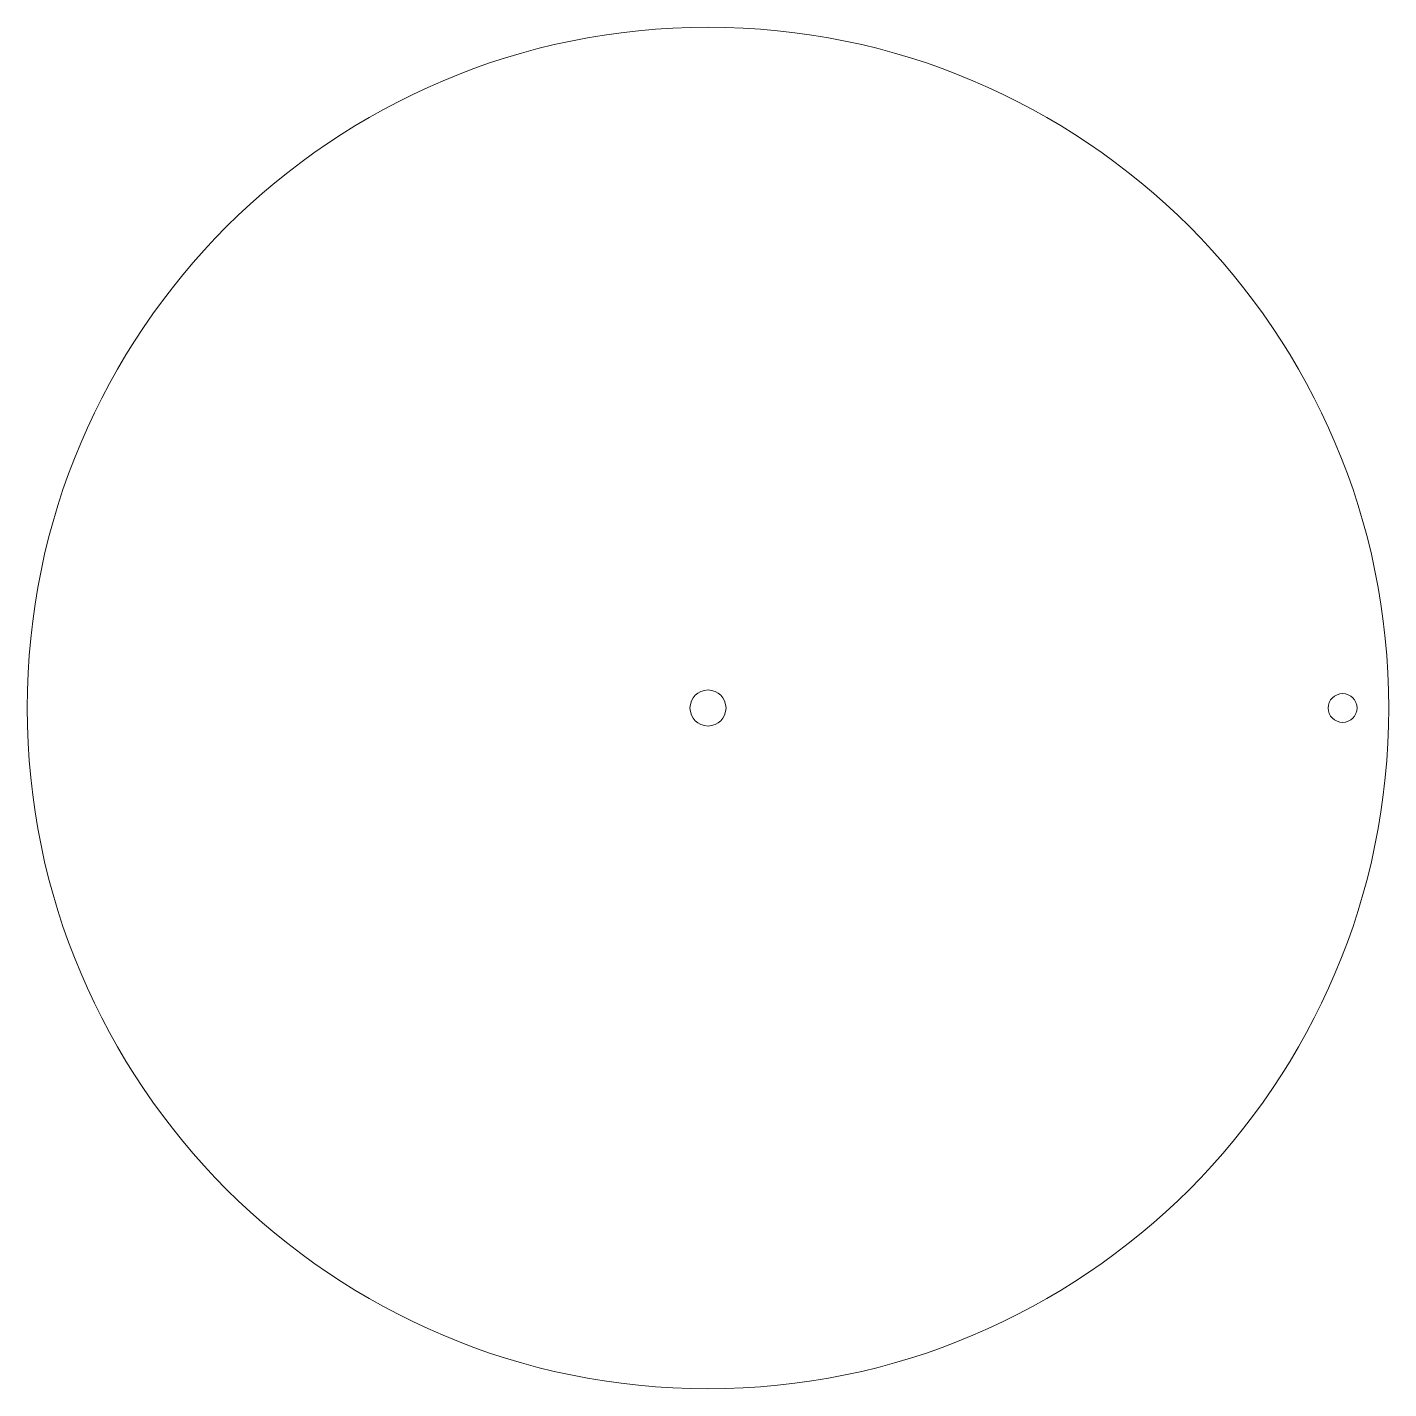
# Model space of a CAD drawing. Header units: millimetres. Extents: x -118 to 118, y -118 to 118.
import ezdxf

# ---------------------------------------------------------------- set-up
doc = ezdxf.new("R2010")
doc.units = ezdxf.units.MM
doc.layers.add('pulley_out2', color=7, linetype='CONTINUOUS', lineweight=0, true_color=0x000000)

msp = doc.modelspace()

# ---------------------------------------------------------------- linework, layer by layer
at = {"layer": 'pulley_out2'}
for centre, radius in [((0, 0), 118), ((0, 0), 3.12), ((110, 0), 2.5)]:
    msp.add_circle(centre, radius, dxfattribs=at)

doc.saveas('drawing.dxf')
